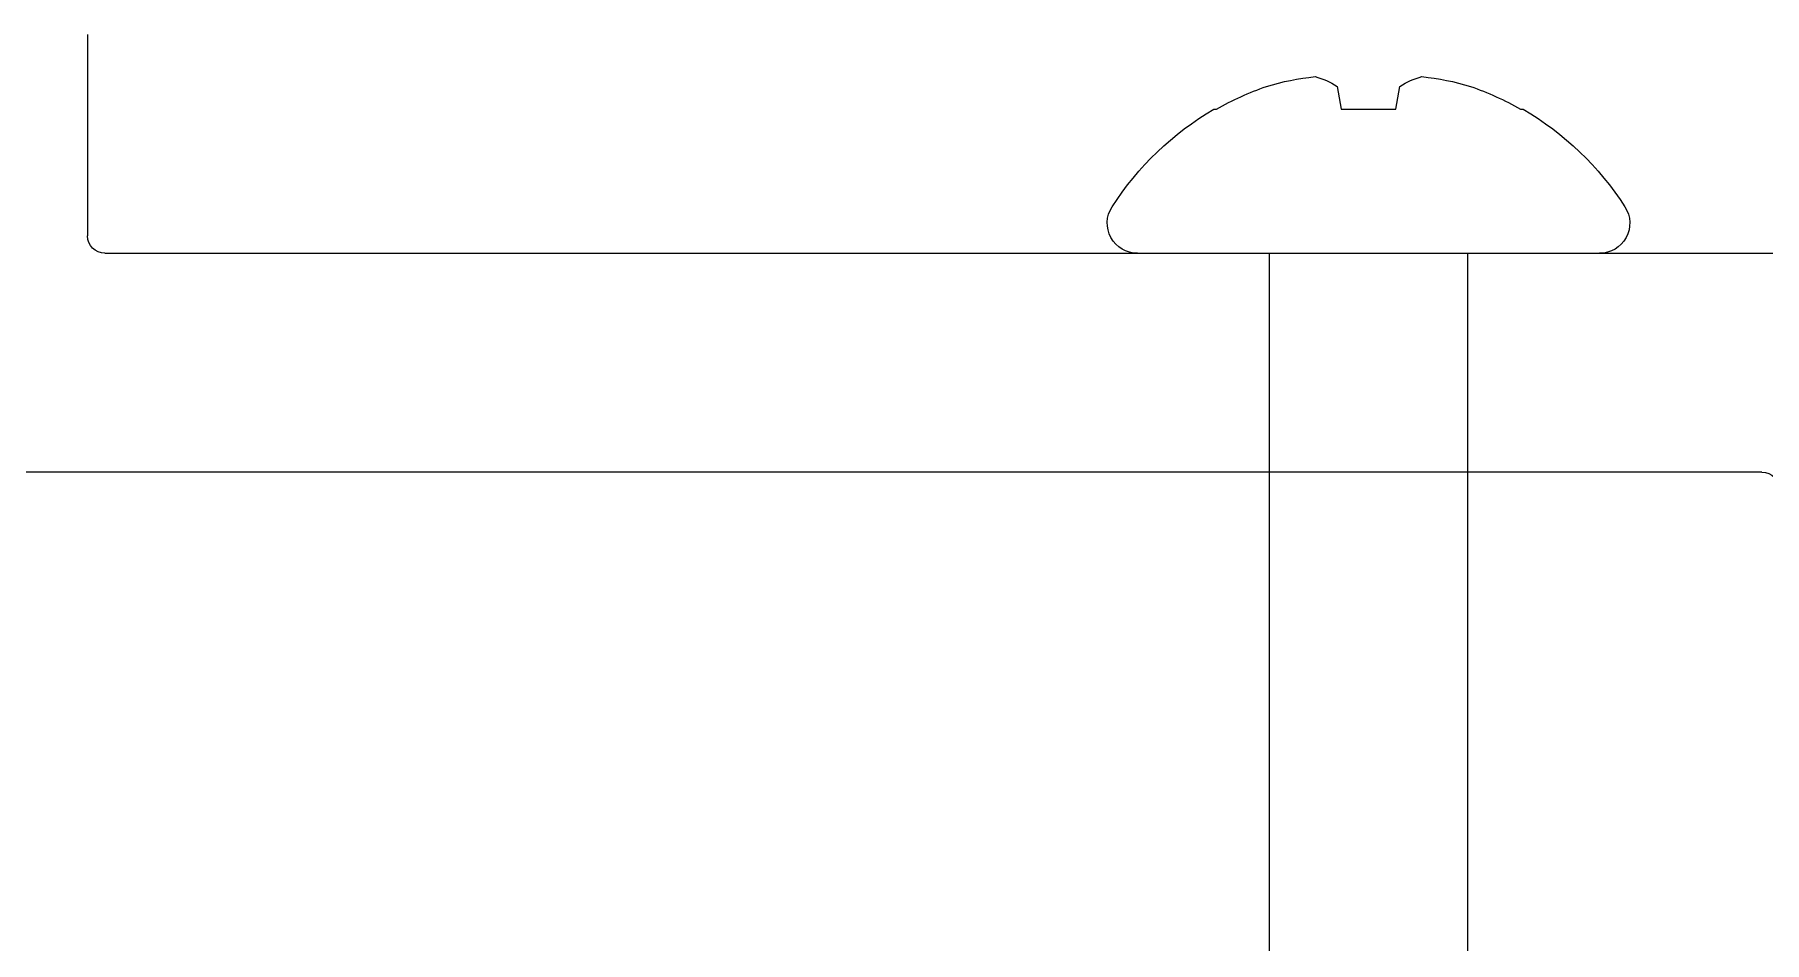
# Model space of a CAD drawing. Extents: x -82 to 113, y -82 to 93.
# Drawn here: x 16.77 to 17.757, y 88.556 to 89.074 of the extents above; entities that cross this region are included whole.
import ezdxf

# ---------------------------------------------------------------- set-up
doc = ezdxf.new("R2010")
doc.units = 0
doc.header["$MEASUREMENT"] = 0
doc.layers.get('0').update_dxf_attribs({"linetype": 'CONTINUOUS'})
doc.layers.add('Ballons', color=7, linetype='CONTINUOUS')
doc.layers.add('FRAME', color=1, linetype='CONTINUOUS')

# ---------------------------------------------------------------- blocks, each defined once
blk = doc.blocks.new('20355')
at = {"color": 7, "linetype": 'Continuous', "lineweight": 15}
for p, q in [((0, 0.13193), (0, -0.13193)), ((-0.08238, 0.08826), (-0.08238, 0.08686)), ((0.41681, 0.05653), (0, 0.05653)), ((-0.09536, 0.01795), (-0.08238, 0.01566)), ((-0.08238, 0.01566), (-0.08238, -0.01566)), ((-0.08238, -0.01566), (-0.09536, -0.01795)), ((0, -0.05653), (0.40432, -0.05653)), ((-0.08238, -0.08686), (-0.08238, -0.08826))]:
    blk.add_line(p, q, dxfattribs=at)
for centre, radius, start, end in [((-0.01725, 0.13193), 0.01725, 0, 122.82696), ((0.06786, 0), 0.17424, 122.82696, 149.5687), ((0.06999, 0.00038), 0.17519, 150.42279, 160.70231), ((0.04437, 0.0157), 0.14608, 163.0527, 174.17862), ((-0.06164, 0.04047), 0.04055, 194.21745, 213.74486), ((-0.06164, -0.04047), 0.04055, 146.25515, 165.78255), ((0.04437, -0.0157), 0.14608, 185.82138, 196.9473), ((0.06999, -0.00038), 0.17519, 199.29769, 209.57722), ((0.06786, 0), 0.17424, 210.4313, 237.17304), ((-0.01725, -0.13193), 0.01725, 237.17304, 0)]:
    blk.add_arc(centre, radius, start, end, dxfattribs=at)
blk = doc.blocks.new('3201-2_Nail-Fin_Frame_Component')
for p, q in [((-0.95528, 0), (-0.95528, -0.115)), ((-0.96528, -0.125), (-1.93393, -0.125)), ((-1.91133, -0.25), (-0.45708, -0.25))]:
    blk.add_line(p, q)
for centre, start, end in [((-0.96528, -0.115), 270, 0), ((-1.91133, -0.26), 90, 180)]:
    blk.add_arc(centre, 0.01, start, end)
blk = doc.blocks.new('3209_In-Swing_Nail-Fin_Frame_Assembly')
at = {"xscale": -1}
blk.add_blockref('3201-2_Nail-Fin_Frame_Component', (0, 0), dxfattribs=at)

msp = doc.modelspace()

# ---------------------------------------------------------------- block references
at = {"layer": 'Ballons', "xscale": -1, "rotation": 89.99999999949752}
msp.add_blockref('20355', (17.53133, 88.9494), dxfattribs=at)
at = {"layer": 'FRAME'}
msp.add_blockref('3209_In-Swing_Nail-Fin_Frame_Assembly', (15.8446, 89.0744), dxfattribs=at)

doc.saveas('drawing.dxf')
